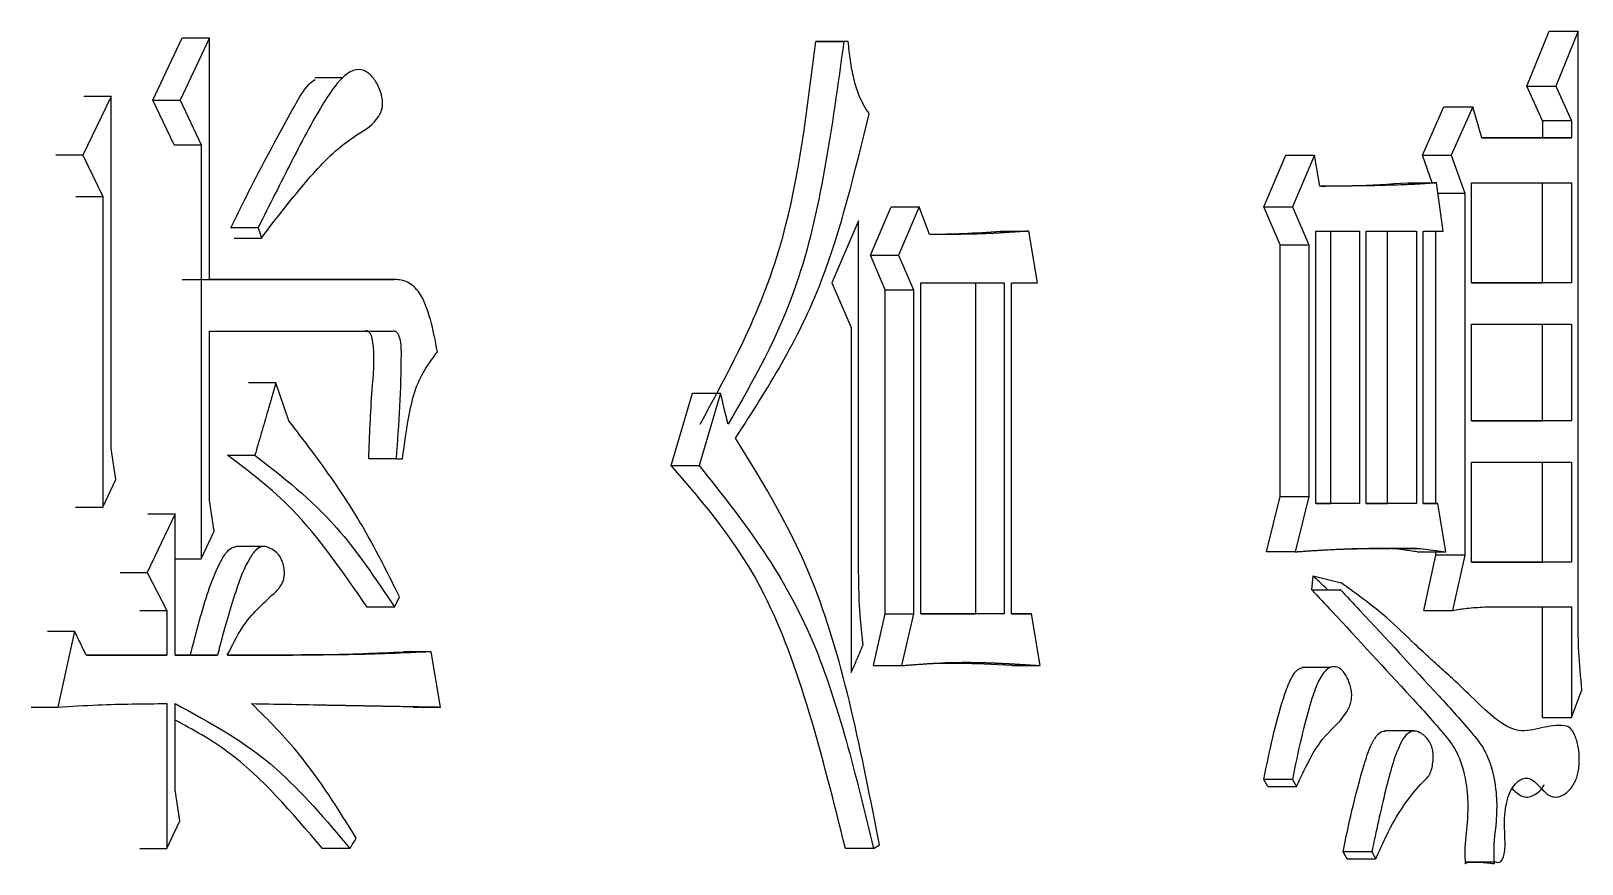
# Model space of a CAD drawing. Header units: millimetres. Extents: x 2003 to 4439, y 563 to 2285.
# Drawn here: x 2883.392 to 2888.255, y 733.021 to 735.634 of the extents above; entities that cross this region are included whole.
import ezdxf

# ---------------------------------------------------------------- set-up
doc = ezdxf.new("R2010")
doc.units = ezdxf.units.MM

msp = doc.modelspace()

# ---------------------------------------------------------------- linework, layer by layer
at = {"color": 7, "linetype": 'Continuous', "lineweight": 25}
for p, q in [((2883.774, 735.4173), (2883.866, 735.612)), ((2883.9513, 735.612), (2883.8592, 735.4173)), ((2883.866, 735.612), (2883.9513, 735.612)), ((2883.9513, 734.8548), (2883.9513, 735.612)), ((2885.8527, 735.6012), (2885.9406, 735.6012)), ((2885.9546, 735.6012), (2885.8667, 735.6012)), ((2885.9546, 735.6012), (2885.9406, 735.6012)), ((2888.0828, 735.4606), (2888.1523, 735.6337)), ((2888.1523, 735.6337), (2888.2432, 735.6337)), ((2888.2432, 735.6337), (2888.1736, 735.4606)), ((2888.2432, 733.7839), (2888.2432, 735.6337)), ((2884.3682, 735.4864), (2884.2818, 735.4864)), ((2888.0828, 735.4606), (2888.1736, 735.4606)), ((2888.1319, 735.3524), (2888.0828, 735.4606)), ((2888.1736, 735.4606), (2888.2228, 735.3524)), ((2883.6428, 735.4281), (2883.5546, 735.2442)), ((2883.6428, 735.4281), (2883.5579, 735.4281)), ((2883.774, 735.4173), (2883.8592, 735.4173)), ((2883.8405, 735.2766), (2883.774, 735.4173)), ((2883.8592, 735.4173), (2883.9258, 735.2766)), ((2887.7553, 735.2443), (2887.8222, 735.3957)), ((2887.8222, 735.3957), (2887.9127, 735.3957)), ((2887.9127, 735.3957), (2887.8457, 735.2442)), ((2887.9419, 735.2983), (2887.9127, 735.3957)), ((2888.2228, 735.3524), (2888.1319, 735.3524)), ((2888.1319, 735.3524), (2888.1319, 735.2983)), ((2888.2228, 735.3524), (2888.2228, 735.2983)), ((2883.8405, 735.2766), (2883.9258, 735.2766)), ((2883.9258, 735.2766), (2883.9257, 733.9786)), ((2888.1319, 735.2983), (2888.2228, 735.2983)), ((2883.5546, 735.2442), (2883.4699, 735.2442)), ((2883.5546, 735.2442), (2883.6169, 735.1144)), ((2887.2575, 735.082), (2887.3265, 735.2442)), ((2887.3265, 735.2442), (2887.4163, 735.2442)), ((2887.4163, 735.2442), (2887.3472, 735.082)), ((2887.4335, 735.1469), (2887.4163, 735.2442)), ((2887.7553, 735.2443), (2887.8457, 735.2442)), ((2887.7858, 735.1577), (2887.7553, 735.2443)), ((2887.8457, 735.2442), (2887.8876, 735.1253)), ((2883.5321, 735.1144), (2883.6169, 735.1144)), ((2887.7092, 735.1577), (2887.7995, 735.1577)), ((2887.8205, 735.0063), (2887.7995, 735.1577)), ((2887.804, 735.1253), (2887.8876, 735.1253)), ((2887.8876, 735.1253), (2887.8876, 733.9894)), ((2887.9085, 734.844), (2887.9085, 735.1577)), ((2887.9085, 735.1577), (2888.2228, 735.1577)), ((2888.1319, 734.844), (2888.1319, 735.1577)), ((2888.2228, 735.1577), (2888.2228, 734.844)), ((2886.0246, 734.9305), (2886.0893, 735.082)), ((2886.0893, 735.082), (2886.1775, 735.082)), ((2886.1775, 735.082), (2886.1127, 734.9305)), ((2886.2098, 734.9954), (2886.1775, 735.082)), ((2887.2575, 735.082), (2887.3472, 735.082)), ((2887.3093, 734.963), (2887.2575, 735.082)), ((2887.3472, 735.082), (2887.399, 734.963)), ((2884.1042, 735.0169), (2884.0187, 735.0169)), ((2885.9873, 735.0387), (2885.9032, 734.844)), ((2885.9873, 733.9353), (2885.9873, 735.0387)), ((2884.0289, 734.9845), (2884.1144, 734.9845)), ((2886.4319, 735.0062), (2886.5206, 735.0062)), ((2886.5478, 734.844), (2886.5206, 735.0062)), ((2887.4206, 734.1517), (2887.4206, 735.0063)), ((2887.4206, 735.0063), (2887.5578, 735.0063)), ((2887.4678, 734.1517), (2887.4679, 735.0063)), ((2887.5578, 735.0063), (2887.5578, 734.1517)), ((2887.5792, 734.1517), (2887.5792, 735.0063)), ((2887.5792, 735.0063), (2887.7362, 735.0063)), ((2887.646, 734.1517), (2887.646, 735.0063)), ((2887.7362, 735.0063), (2887.7362, 734.1517)), ((2887.7573, 734.1517), (2887.7574, 735.0063)), ((2887.7574, 735.0063), (2887.8205, 735.0063)), ((2887.7972, 734.1517), (2887.7972, 735.0063)), ((2886.0246, 734.9305), (2886.1127, 734.9305)), ((2886.0708, 734.8223), (2886.0246, 734.9305)), ((2886.1127, 734.9305), (2886.159, 734.8223)), ((2887.3092, 734.1733), (2887.3093, 734.963)), ((2887.3093, 734.963), (2887.399, 734.963)), ((2887.399, 734.963), (2887.399, 734.1733)), ((2883.866, 734.8548), (2884.446, 734.8548)), ((2884.532, 734.8548), (2883.9513, 734.8548)), ((2884.446, 734.8548), (2884.532, 734.8548)), ((2885.9032, 734.844), (2885.964, 734.7033)), ((2886.0708, 734.8223), (2886.159, 734.8223)), ((2886.0708, 733.8055), (2886.0708, 734.8223)), ((2886.159, 734.8223), (2886.159, 733.8055)), ((2886.1821, 733.8055), (2886.1821, 734.844)), ((2886.1821, 734.844), (2886.4433, 734.844)), ((2886.3548, 733.8055), (2886.3548, 734.844)), ((2886.4433, 734.844), (2886.4433, 733.8055)), ((2886.4661, 734.844), (2886.5478, 734.844)), ((2886.4661, 733.8055), (2886.4661, 734.844)), ((2888.2228, 734.844), (2887.9085, 734.844)), ((2887.9085, 734.844), (2888.1319, 734.844)), ((2888.2228, 734.844), (2888.1319, 734.844)), ((2883.9513, 734.1624), (2883.9513, 734.6925)), ((2883.9513, 734.6925), (2884.527, 734.6925)), ((2884.441, 734.6925), (2884.5271, 734.6925)), ((2885.964, 734.7033), (2885.9639, 733.6216)), ((2887.9085, 734.4113), (2887.9085, 734.7142)), ((2887.9085, 734.7142), (2888.2228, 734.7142)), ((2888.1319, 734.4113), (2888.1319, 734.7142)), ((2888.2228, 734.7142), (2888.2228, 734.4113)), ((2884.16, 734.5302), (2884.0744, 734.5302)), ((2884.2005, 734.4112), (2884.16, 734.5302)), ((2885.3998, 734.2706), (2885.4664, 734.4978)), ((2885.4665, 734.4978), (2885.5538, 734.4978)), ((2885.5538, 734.4978), (2885.487, 734.2706)), ((2888.2228, 734.4113), (2887.9085, 734.4113)), ((2887.9085, 734.4113), (2888.1319, 734.4113)), ((2888.2228, 734.4113), (2888.1319, 734.4113)), ((2883.6583, 734.2273), (2883.6428, 734.3247)), ((2884.0085, 734.303), (2884.094, 734.303)), ((2884.537, 734.2923), (2884.451, 734.2923)), ((2884.537, 734.2923), (2884.5569, 734.2923)), ((2887.9085, 733.9678), (2887.9085, 734.2815)), ((2887.9085, 734.2815), (2888.2228, 734.2815)), ((2888.1319, 733.9678), (2888.1319, 734.2815)), ((2888.2228, 734.2815), (2888.2228, 733.9678)), ((2883.6169, 734.1408), (2883.6583, 734.2273)), ((2883.532, 734.1408), (2883.6169, 734.1408)), ((2883.9666, 734.0651), (2883.9513, 734.1624)), ((2887.2661, 734.0002), (2887.3092, 734.1733)), ((2887.3092, 734.1733), (2887.399, 734.1733)), ((2887.399, 734.1733), (2887.3558, 734.0002)), ((2887.5578, 734.1517), (2887.4206, 734.1517)), ((2887.4206, 734.1517), (2887.4678, 734.1517)), ((2887.5578, 734.1517), (2887.4678, 734.1517)), ((2887.7362, 734.1517), (2887.5792, 734.1517)), ((2887.5792, 734.1517), (2887.646, 734.1517)), ((2887.7362, 734.1517), (2887.646, 734.1517)), ((2887.8037, 734.1517), (2887.7573, 734.1517)), ((2887.7573, 734.1517), (2887.8037, 734.1517)), ((2887.8289, 734.0003), (2887.8037, 734.1517)), ((2883.8438, 734.1192), (2883.7563, 733.9353)), ((2883.7586, 734.1192), (2883.8438, 734.1192)), ((2883.8437, 733.6757), (2883.8438, 734.1192)), ((2883.9257, 733.9786), (2883.9666, 734.0651)), ((2884.119, 734.0167), (2884.033, 734.0167)), ((2887.3558, 734.0002), (2887.2661, 734.0002)), ((2887.6587, 734.0111), (2887.6508, 734.0111)), ((2887.6587, 734.0111), (2887.7489, 734.0111)), ((2887.7386, 734.0003), (2887.8289, 734.0003)), ((2887.7489, 734.0111), (2887.8289, 734.0003)), ((2887.7972, 733.9894), (2887.7972, 734.0003)), ((2883.8438, 733.9786), (2883.9257, 733.9786)), ((2887.7595, 733.8164), (2887.7972, 733.9894)), ((2887.8876, 733.9894), (2887.7972, 733.9894)), ((2887.8876, 733.9894), (2887.8499, 733.8164)), ((2888.2228, 733.9678), (2887.9085, 733.9678)), ((2887.9085, 733.9678), (2888.1319, 733.9678)), ((2888.2228, 733.9678), (2888.1319, 733.9678)), ((2883.6713, 733.9353), (2883.7563, 733.9353)), ((2883.7563, 733.9353), (2883.8181, 733.8163)), ((2887.408, 733.8812), (2887.4123, 733.9245)), ((2887.4123, 733.9245), (2887.5001, 733.9029)), ((2884.532, 733.8271), (2884.547, 733.8596)), ((2883.733, 733.8163), (2883.8181, 733.8163)), ((2883.8181, 733.8163), (2883.8181, 733.6757)), ((2884.532, 733.8271), (2884.4459, 733.8271)), ((2886.0339, 733.6433), (2886.0708, 733.8055)), ((2886.0708, 733.8055), (2886.159, 733.8055)), ((2886.159, 733.8055), (2886.122, 733.6433)), ((2886.4433, 733.8055), (2886.1821, 733.8055)), ((2886.1821, 733.8055), (2886.3548, 733.8055)), ((2886.4433, 733.8055), (2886.3548, 733.8055)), ((2886.5296, 733.8055), (2886.4661, 733.8055)), ((2886.4661, 733.8055), (2886.5296, 733.8055)), ((2886.5568, 733.6433), (2886.5296, 733.8055)), ((2887.7595, 733.8164), (2887.8499, 733.8164)), ((2888.1319, 733.481), (2888.1319, 733.8272)), ((2888.2227, 733.8272), (2888.2227, 733.481)), ((2883.444, 733.7514), (2883.5287, 733.7514)), ((2883.5287, 733.7514), (2883.4766, 733.5134)), ((2883.8181, 733.6757), (2883.565, 733.6757)), ((2883.565, 733.6757), (2883.7329, 733.6757)), ((2883.733, 733.6757), (2883.8181, 733.6757)), ((2883.9768, 733.6757), (2883.8437, 733.6757)), ((2883.8437, 733.6757), (2883.8915, 733.6757)), ((2883.8915, 733.6757), (2883.9768, 733.6757)), ((2884.6465, 733.6865), (2884.5603, 733.6865)), ((2884.6762, 733.5134), (2884.6465, 733.6865)), ((2886.0339, 733.6433), (2886.122, 733.6433)), ((2886.4681, 733.6433), (2886.3591, 733.6487)), ((2886.4681, 733.6433), (2886.5568, 733.6433)), ((2887.4666, 733.6378), (2887.3767, 733.6378)), ((2888.2227, 733.481), (2888.2554, 733.5676)), ((2883.392, 733.5134), (2883.4766, 733.5134)), ((2883.8181, 733.5242), (2883.8181, 733.0699)), ((2883.8437, 733.2538), (2883.8437, 733.5242)), ((2884.59, 733.5134), (2884.6762, 733.5134)), ((2887.7281, 733.4384), (2887.637, 733.4384)), ((2887.2704, 733.2647), (2887.2575, 733.2863)), ((2887.2704, 733.2647), (2887.3601, 733.2647)), ((2887.3472, 733.2863), (2887.3601, 733.2647)), ((2883.8591, 733.1564), (2883.8437, 733.2538)), ((2883.8181, 733.0699), (2883.8591, 733.1564)), ((2883.733, 733.0699), (2883.8181, 733.0699)), ((2884.3919, 733.0698), (2884.306, 733.0698)), ((2886.0338, 733.0699), (2885.9458, 733.0699)), ((2886.0338, 733.0699), (2886.0524, 733.0808)), ((2887.5962, 733.0592), (2887.5062, 733.0592)), ((2887.5189, 733.0376), (2887.609, 733.0376)), ((2887.9877, 733.0267), (2887.8971, 733.0267))]:
    msp.add_line(p, q, dxfattribs=at)
at = {"color": 7, "linetype": 'Continuous', "lineweight": 25, "flags": 128}
for points in [[(2885.8667, 735.6012), (2885.8589, 735.6012), (2885.8527, 735.6012)], [(2883.6428, 734.3247), (2883.6428, 734.7947), (2883.6428, 735.4281)], [(2883.6169, 735.1144), (2883.6169, 734.6444), (2883.6169, 734.1408)], [(2884.1042, 735.0169), (2884.1093, 735.0007), (2884.1144, 734.9845)], [(2885.5776, 734.4004), (2885.5717, 734.4248), (2885.5657, 734.4491), (2885.5598, 734.4735), (2885.5538, 734.4978)], [(2887.408, 733.8812), (2887.4484, 733.8812), (2887.4732, 733.8812), (2887.4979, 733.8812)], [(2888.1319, 733.481), (2888.1546, 733.481), (2888.1773, 733.481), (2888.2, 733.481), (2888.2227, 733.481)], [(2887.3472, 733.2863), (2887.3139, 733.2863), (2887.2857, 733.2863), (2887.2575, 733.2863)], [(2887.5189, 733.0376), (2887.5157, 733.0431), (2887.5124, 733.0486), (2887.5062, 733.0592)], [(2887.5962, 733.0592), (2887.5994, 733.0537), (2887.6042, 733.0456), (2887.609, 733.0376)]]:
    msp.add_lwpolyline(points, dxfattribs=at)
at = {"color": 7, "linetype": 'Continuous', "lineweight": 25}
for points, knots in [([(2885.4902, 734.4005), (2885.5886, 734.5812), (2885.7677, 734.9099), (2885.8263, 735.3866), (2885.8527, 735.6012)], [0, 0, 0, 0, 0.5499053, 1, 1, 1, 1]), ([(2885.9406, 735.6012), (2885.9037, 735.3302), (2885.8386, 734.8534), (2885.6563, 734.537), (2885.5776, 734.4004)], [0, 0, 0, 0, 0.568428, 1, 1, 1, 1]), ([(2886.0199, 735.374), (2886.0084, 735.3924), (2885.9893, 735.4231), (2885.9715, 735.484), (2885.9608, 735.541), (2885.9567, 735.581), (2885.9546, 735.6012)], [0, 0, 0, 0, 0.329917, 0.550134, 0.774051, 1, 1, 1, 1]), ([(2884.1144, 734.9845), (2884.1531, 735.0348), (2884.2306, 735.1355), (2884.3319, 735.2502), (2884.4184, 735.3123), (2884.4681, 735.3403), (2884.4898, 735.3797), (2884.494, 735.3947), (2884.495, 735.4105), (2884.4924, 735.4306), (2884.4834, 735.4585), (2884.4657, 735.4883), (2884.4404, 735.5113), (2884.4083, 735.5151), (2884.3654, 735.4908), (2884.2962, 735.3933), (2884.2095, 735.2267), (2884.1394, 735.087), (2884.1042, 735.0169)], [0, 0, 0, 0, 0.14589, 0.291848, 0.364926, 0.43814, 0.449708, 0.457487, 0.465325, 0.474776, 0.490324, 0.518026, 0.54742, 0.577063, 0.617255, 0.685721, 0.842506, 1, 1, 1, 1]), ([(2884.0187, 735.0169), (2884.051, 735.0824), (2884.1157, 735.2135), (2884.1973, 735.3601), (2884.2515, 735.4585), (2884.276, 735.4768), (2884.2828, 735.4819)], [0, 0, 0, 0, 0.3897755, 0.7796017, 0.9393177, 1, 1, 1, 1]), ([(2885.6014, 734.3572), (2885.6993, 734.5086), (2885.877, 734.7832), (2885.9756, 735.191), (2886.0199, 735.374)], [0, 0, 0, 0, 0.551247, 1, 1, 1, 1]), ([(2888.2228, 735.2983), (2888.1817, 735.2983), (2888.0887, 735.2983), (2887.9945, 735.2983), (2887.9419, 735.2983)], [0, 0, 0, 0, 0.44202, 1, 1, 1, 1]), ([(2887.9419, 735.2983), (2887.9533, 735.2983), (2888.0172, 735.2983), (2888.0802, 735.2983), (2888.1319, 735.2983)], [0, 0, 0, 0, 0.178373, 1, 1, 1, 1]), ([(2887.7995, 735.1577), (2887.7975, 735.1576), (2887.7917, 735.1571), (2887.7819, 735.1564), (2887.7702, 735.1555), (2887.7604, 735.1548), (2887.7525, 735.1542), (2887.7466, 735.1538), (2887.7408, 735.1535), (2887.7349, 735.1531), (2887.729, 735.1528), (2887.7231, 735.1525), (2887.7172, 735.1522), (2887.7054, 735.1517), (2887.6641, 735.15), (2887.6167, 735.1486), (2887.5751, 735.148), (2887.5632, 735.1479), (2887.5573, 735.1478), (2887.5513, 735.1477), (2887.5454, 735.1477), (2887.5394, 735.1476), (2887.5334, 735.1476), (2887.5275, 735.1475), (2887.5215, 735.1474), (2887.5155, 735.1474), (2887.5096, 735.1473), (2887.5036, 735.1473), (2887.4976, 735.1473), (2887.4917, 735.1472), (2887.4867, 735.1472), (2887.4827, 735.1472), (2887.4797, 735.1471), (2887.4767, 735.1471), (2887.4737, 735.1471), (2887.4707, 735.1471), (2887.4677, 735.1471), (2887.4647, 735.1471), (2887.4617, 735.147), (2887.4587, 735.147), (2887.4558, 735.147), (2887.4528, 735.147), (2887.4498, 735.147), (2887.4468, 735.147), (2887.4438, 735.1469), (2887.4408, 735.1469), (2887.4373, 735.1469), (2887.4349, 735.1469), (2887.4335, 735.1469)], [0, 0, 0, 0, 0.016204, 0.048613, 0.081022, 0.11343, 0.129634, 0.145839, 0.162043, 0.178247, 0.194452, 0.210656, 0.22686, 0.243065, 0.307882, 0.567153, 0.631971, 0.648175, 0.664379, 0.680583, 0.696788, 0.712992, 0.729196, 0.745401, 0.761605, 0.777809, 0.794014, 0.810218, 0.826422, 0.842626, 0.858831, 0.866933, 0.875035, 0.883137, 0.891239, 0.899342, 0.907444, 0.915546, 0.923648, 0.93175, 0.939852, 0.947954, 0.956057, 0.964159, 0.972261, 0.980363, 0.988465, 1, 1, 1, 1]), ([(2887.4378, 735.1475), (2887.4383, 735.1475), (2887.4708, 735.1477), (2887.5616, 735.1486), (2887.6511, 735.1541), (2887.7092, 735.1577)], [0, 0, 0, 0, 0.005708, 0.354347, 1, 1, 1, 1]), ([(2886.2095, 734.9961), (2886.2449, 734.9967), (2886.3194, 734.9979), (2886.3932, 735.0034), (2886.4319, 735.0062)], [0, 0, 0, 0, 0.474595, 1, 1, 1, 1]), ([(2886.5206, 735.0062), (2886.5143, 735.0058), (2886.5048, 735.0051), (2886.4922, 735.0042), (2886.4828, 735.0036), (2886.4733, 735.0029), (2886.4638, 735.0023), (2886.4544, 735.0017), (2886.4465, 735.0012), (2886.4401, 735.0008), (2886.4354, 735.0005), (2886.4306, 735.0002), (2886.4259, 735), (2886.4212, 734.9997), (2886.4164, 734.9995), (2886.4117, 734.9992), (2886.4069, 734.999), (2886.4022, 734.9987), (2886.3974, 734.9985), (2886.3926, 734.9983), (2886.3879, 734.9981), (2886.3831, 734.9979), (2886.3784, 734.9977), (2886.3736, 734.9976), (2886.3689, 734.9974), (2886.3641, 734.9972), (2886.3593, 734.9971), (2886.3546, 734.997), (2886.3498, 734.9968), (2886.345, 734.9967), (2886.3403, 734.9966), (2886.3355, 734.9965), (2886.3307, 734.9964), (2886.3259, 734.9963), (2886.3212, 734.9962), (2886.3164, 734.9961), (2886.3116, 734.9961), (2886.3068, 734.996), (2886.3021, 734.9959), (2886.2973, 734.9959), (2886.2925, 734.9958), (2886.2861, 734.9958), (2886.2797, 734.9957), (2886.2734, 734.9957), (2886.2686, 734.9956), (2886.2638, 734.9956), (2886.259, 734.9956), (2886.2542, 734.9955), (2886.2494, 734.9955), (2886.2446, 734.9955), (2886.2398, 734.9955), (2886.235, 734.9955), (2886.231, 734.9955), (2886.2278, 734.9955), (2886.2254, 734.9955), (2886.223, 734.9954), (2886.2206, 734.9954), (2886.2182, 734.9954), (2886.2158, 734.9954), (2886.213, 734.9954), (2886.211, 734.9954), (2886.2098, 734.9954)], [0, 0, 0, 0, 0.061285, 0.091928, 0.12257, 0.153213, 0.183855, 0.214498, 0.24514, 0.260462, 0.275783, 0.291104, 0.306426, 0.321747, 0.337068, 0.352389, 0.367711, 0.383032, 0.398353, 0.413674, 0.428996, 0.444317, 0.459638, 0.47496, 0.490281, 0.505602, 0.520923, 0.536245, 0.551566, 0.566887, 0.582209, 0.59753, 0.612851, 0.628172, 0.643494, 0.658815, 0.674136, 0.689457, 0.704779, 0.7201, 0.735421, 0.750743, 0.781385, 0.796706, 0.812028, 0.827349, 0.84267, 0.857991, 0.873313, 0.888634, 0.903955, 0.919277, 0.934598, 0.942258, 0.949919, 0.95758, 0.96524, 0.972901, 0.980562, 0.988222, 1, 1, 1, 1]), ([(2884.6663, 734.6276), (2884.6598, 734.6621), (2884.6471, 734.73), (2884.616, 734.813), (2884.573, 734.8507), (2884.5456, 734.8534), (2884.532, 734.8548)], [0, 0, 0, 0, 0.291823, 0.574939, 0.78881, 1, 1, 1, 1]), ([(2884.451, 734.2923), (2884.4537, 734.364), (2884.4581, 734.4807), (2884.4705, 734.6074), (2884.4634, 734.665), (2884.4586, 734.6796), (2884.4538, 734.6883), (2884.4488, 734.6925), (2884.4444, 734.6934), (2884.4422, 734.6927), (2884.441, 734.6923)], [0, 0, 0, 0, 0.504472, 0.820051, 0.880672, 0.910958, 0.94026, 0.968978, 0.983953, 1, 1, 1, 1]), ([(2884.5271, 734.6923), (2884.5287, 734.6928), (2884.5319, 734.6936), (2884.5372, 734.691), (2884.5423, 734.6845), (2884.5481, 734.6706), (2884.5522, 734.6486), (2884.5527, 734.5197), (2884.5446, 734.4014), (2884.537, 734.2923)], [0, 0, 0, 0, 0.022685, 0.043674, 0.07363, 0.104665, 0.167541, 0.232295, 1, 1, 1, 1]), ([(2884.5569, 734.2923), (2884.5632, 734.3385), (2884.5735, 734.4143), (2884.5961, 734.5147), (2884.6295, 734.5778), (2884.6541, 734.6111), (2884.6663, 734.6276)], [0, 0, 0, 0, 0.3486089, 0.5710474, 0.7872472, 1, 1, 1, 1]), ([(2884.16, 734.5302), (2884.1515, 734.5009), (2884.1362, 734.4483), (2884.1142, 734.3726), (2884.1007, 734.3262), (2884.094, 734.303)], [0, 0, 0, 0, 0.387829, 0.693915, 1, 1, 1, 1]), ([(2884.547, 733.8596), (2884.5151, 733.924), (2884.4513, 734.0528), (2884.3349, 734.2363), (2884.2485, 734.3488), (2884.2005, 734.4112)], [0, 0, 0, 0, 0.30776, 0.615622, 1, 1, 1, 1]), ([(2886.0524, 733.0808), (2885.9965, 733.3684), (2885.8979, 733.8753), (2885.6909, 734.2116), (2885.6014, 734.3571)], [0, 0, 0, 0, 0.567325, 1, 1, 1, 1]), ([(2884.4459, 733.8271), (2884.3701, 733.937), (2884.2355, 734.1322), (2884.0775, 734.2511), (2884.0085, 734.303)], [0, 0, 0, 0, 0.563236, 1, 1, 1, 1]), ([(2884.094, 734.303), (2884.1818, 734.2352), (2884.3395, 734.1132), (2884.4728, 733.915), (2884.532, 733.8271)], [0, 0, 0, 0, 0.556366, 1, 1, 1, 1]), ([(2885.9458, 733.0699), (2885.8733, 733.3603), (2885.746, 733.8702), (2885.504, 734.1501), (2885.3998, 734.2706)], [0, 0, 0, 0, 0.5693609, 1, 1, 1, 1]), ([(2885.3998, 734.2706), (2885.4071, 734.2706), (2885.4218, 734.2706), (2885.4509, 734.2706), (2885.4726, 734.2706), (2885.487, 734.2706)], [0, 0, 0, 0, 0.252356, 0.504904, 1, 1, 1, 1]), ([(2885.487, 734.2706), (2885.6177, 734.1068), (2885.8555, 733.8085), (2885.9784, 733.2993), (2886.0338, 733.0699)], [0, 0, 0, 0, 0.549466, 1, 1, 1, 1]), ([(2883.8915, 733.6757), (2883.9011, 733.7125), (2883.9268, 733.8116), (2883.9613, 733.9249), (2883.9998, 733.9933), (2884.0179, 734.0138), (2884.029, 734.0149), (2884.0331, 734.0154)], [0, 0, 0, 0, 0.274753, 0.74027, 0.857797, 0.948519, 1, 1, 1, 1]), ([(2884.0074, 733.6757), (2884.0224, 733.7058), (2884.0639, 733.7899), (2884.1281, 733.8446), (2884.1738, 733.889), (2884.1837, 733.9104), (2884.1865, 733.9243), (2884.1867, 733.9404), (2884.184, 733.9584), (2884.1778, 733.9773), (2884.1658, 733.9965), (2884.1459, 734.0103), (2884.1231, 734.0201), (2884.0986, 734.0101), (2884.066, 733.9663), (2884.027, 733.8604), (2883.9966, 733.7538), (2883.9793, 733.6855), (2883.9768, 733.6757)], [0, 0, 0, 0, 0.11687, 0.3258, 0.377744, 0.393029, 0.405901, 0.418726, 0.438143, 0.45802, 0.48112, 0.522189, 0.572441, 0.606763, 0.655286, 0.785224, 0.968955, 1, 1, 1, 1]), ([(2887.3558, 734.0002), (2887.3579, 734.0004), (2887.3611, 734.0006), (2887.3664, 734.001), (2887.3716, 734.0013), (2887.3779, 734.0018), (2887.3842, 734.0022), (2887.3905, 734.0026), (2887.3968, 734.0031), (2887.4052, 734.0036), (2887.4157, 734.0043), (2887.4283, 734.0051), (2887.4409, 734.0059), (2887.466, 734.0073), (2887.4952, 734.0088), (2887.5244, 734.0098), (2887.539, 734.0103), (2887.5494, 734.0105), (2887.5598, 734.0108), (2887.5723, 734.011), (2887.5847, 734.0112), (2887.5972, 734.0113), (2887.6096, 734.0115), (2887.6221, 734.0115), (2887.6345, 734.0116), (2887.6469, 734.0116), (2887.6573, 734.0116), (2887.6655, 734.0116), (2887.6717, 734.0116), (2887.6779, 734.0115), (2887.6841, 734.0115), (2887.6903, 734.0115), (2887.6965, 734.0115), (2887.7027, 734.0114), (2887.7088, 734.0114), (2887.715, 734.0113), (2887.7212, 734.0113), (2887.7264, 734.0112), (2887.7305, 734.0112), (2887.7336, 734.0112), (2887.7366, 734.0112), (2887.7397, 734.0111), (2887.7423, 734.0111), (2887.7454, 734.0111), (2887.7474, 734.0111), (2887.7489, 734.0111)], [0, 0, 0, 0, 0.015876, 0.023814, 0.03969, 0.055566, 0.071442, 0.087319, 0.103195, 0.119071, 0.150823, 0.182575, 0.214327, 0.246079, 0.373089, 0.436594, 0.468346, 0.484222, 0.515974, 0.547726, 0.579478, 0.611231, 0.642983, 0.674735, 0.706487, 0.738239, 0.769992, 0.785868, 0.801744, 0.81762, 0.833496, 0.849372, 0.865248, 0.881124, 0.897, 0.912876, 0.928753, 0.944629, 0.952567, 0.960505, 0.968443, 0.976381, 0.984319, 0.988288, 1, 1, 1, 1]), ([(2887.4669, 734.0074), (2887.5041, 734.0087), (2887.56, 734.0106), (2887.6199, 734.0111), (2887.6538, 734.0111), (2887.6549, 734.0111), (2887.655, 734.0111)], [0, 0, 0, 0, 0.5664829, 0.8519745, 0.9816337, 1, 1, 1, 1]), ([(2887.7386, 734.0003), (2887.7313, 734.0012), (2887.7169, 734.0032), (2887.6903, 734.0068), (2887.6709, 734.0094), (2887.6587, 734.0111)], [0, 0, 0, 0, 0.271354, 0.542708, 1, 1, 1, 1]), ([(2886.0013, 733.7082), (2885.9967, 733.75), (2885.9885, 733.8248), (2885.9877, 733.9015), (2885.9873, 733.9353)], [0, 0, 0, 0, 0.5590432, 1, 1, 1, 1]), ([(2887.4587, 733.8812), (2887.4498, 733.8895), (2887.4362, 733.9022), (2887.4213, 733.916), (2887.415, 733.9219), (2887.4131, 733.9237), (2887.4125, 733.9243), (2887.4123, 733.9245)], [0, 0, 0, 0, 0.57762, 0.877327, 0.960792, 0.985928, 1, 1, 1, 1]), ([(2887.9877, 733.0267), (2887.9906, 733.0261), (2887.9965, 733.025), (2888.0035, 733.0318), (2888.0081, 733.04), (2888.0118, 733.0512), (2888.0149, 733.0755), (2888.0138, 733.106), (2888.0128, 733.134), (2888.0121, 733.1623), (2888.0145, 733.1962), (2888.0236, 733.2334), (2888.0372, 733.2623), (2888.0538, 733.281), (2888.0717, 733.2909), (2888.0962, 733.2913), (2888.1241, 733.2616), (2888.1578, 733.2269), (2888.195, 733.233), (2888.2214, 733.2556), (2888.2358, 733.2833), (2888.2417, 733.3007), (2888.2455, 733.3203), (2888.2471, 733.3415), (2888.2469, 733.3631), (2888.2447, 733.3842), (2888.2404, 733.404), (2888.2346, 733.4216), (2888.2276, 733.4362), (2888.2168, 733.4507), (2888.1591, 733.4671), (2888.056, 733.402), (2887.9391, 733.5167), (2887.8566, 733.5964), (2887.8134, 733.6347), (2887.7905, 733.6555), (2887.767, 733.6771), (2887.7185, 733.7226), (2887.6271, 733.8123), (2887.548, 733.8687), (2887.5001, 733.9029)], [0, 0, 0, 0, 0.0074279, 0.0151088, 0.018668, 0.0222618, 0.0303146, 0.0455372, 0.055335, 0.060934, 0.0765041, 0.0919131, 0.1068343, 0.1230066, 0.1386606, 0.1541664, 0.1852101, 0.2165399, 0.2480608, 0.27952, 0.2881035, 0.2959962, 0.3035999, 0.3113608, 0.3192842, 0.3270087, 0.3349183, 0.3433715, 0.3513163, 0.3590478, 0.3751738, 0.500216, 0.6249565, 0.6874438, 0.7294723, 0.7423687, 0.7498533, 0.7933768, 0.8747081, 1, 1, 1, 1]), ([(2887.408, 733.8812), (2887.4289, 733.8589), (2887.5335, 733.7474), (2887.6729, 733.595), (2887.8025, 733.4543), (2887.8613, 733.3807), (2887.8875, 733.31), (2887.8989, 733.2283), (2887.8963, 733.1452), (2887.8861, 733.0792), (2887.8888, 733.0349), (2887.8896, 733.0212)], [0, 0, 0, 0, 0.1024351, 0.5121529, 0.6908177, 0.7518366, 0.8136757, 0.8676501, 0.91383, 0.9734792, 1, 1, 1, 1]), ([(2887.4962, 733.883), (2887.5171, 733.8608), (2887.6217, 733.7494), (2887.7616, 733.5977), (2887.8913, 733.4555), (2887.9507, 733.3827), (2887.9775, 733.3125), (2887.9893, 733.2307), (2887.9871, 733.1465), (2887.9766, 733.0799), (2887.9793, 733.0348), (2887.9802, 733.0212)], [0, 0, 0, 0, 0.102062, 0.510275, 0.689515, 0.750609, 0.812535, 0.866745, 0.912849, 0.973626, 1, 1, 1, 1]), ([(2887.8499, 733.8164), (2887.8647, 733.819), (2887.8889, 733.8232), (2887.9223, 733.8258), (2887.9409, 733.8267), (2887.9502, 733.8272)], [0, 0, 0, 0, 0.443386, 0.721661, 1, 1, 1, 1]), ([(2887.9502, 733.8272), (2887.9959, 733.8272), (2888.0874, 733.8272), (2888.1776, 733.8272), (2888.2227, 733.8272)], [0, 0, 0, 0, 0.499996, 1, 1, 1, 1]), ([(2883.565, 733.6757), (2883.559, 733.6883), (2883.5468, 733.7135), (2883.5347, 733.7388), (2883.5287, 733.7514)], [0, 0, 0, 0, 0.499999, 1, 1, 1, 1]), ([(2888.2554, 733.5676), (2888.2514, 733.6073), (2888.2441, 733.6785), (2888.2435, 733.7516), (2888.2432, 733.7839)], [0, 0, 0, 0, 0.558835, 1, 1, 1, 1]), ([(2885.9639, 733.6216), (2885.9693, 733.634), (2885.9782, 733.6546), (2885.9906, 733.6834), (2885.9977, 733.6999), (2886.0012, 733.7082)], [0, 0, 0, 0, 0.428307, 0.714154, 1, 1, 1, 1]), ([(2884.6465, 733.6865), (2884.5604, 733.6827), (2884.4314, 733.677), (2884.29, 733.6769), (2884.23, 733.6766), (2884.2082, 733.6764), (2884.1945, 733.6764), (2884.1836, 733.6763), (2884.1727, 733.6763), (2884.1617, 733.6762), (2884.1508, 733.6762), (2884.1426, 733.6762), (2884.1344, 733.6761), (2884.1234, 733.6761), (2884.1124, 733.676), (2884.1015, 733.676), (2884.0932, 733.676), (2884.0823, 733.6759), (2884.0726, 733.6759), (2884.0644, 733.6759), (2884.0603, 733.6759), (2884.0562, 733.6758), (2884.0507, 733.6758), (2884.0452, 733.6758), (2884.0397, 733.6758), (2884.0355, 733.6758), (2884.03, 733.6757), (2884.0245, 733.6757), (2884.019, 733.6757), (2884.0138, 733.6757), (2884.0099, 733.6757), (2884.0075, 733.6757)], [0, 0, 0, 0, 0.408156, 0.61223, 0.663248, 0.688757, 0.714266, 0.727021, 0.739776, 0.765285, 0.778039, 0.790794, 0.803548, 0.816303, 0.841812, 0.854567, 0.867321, 0.880076, 0.905585, 0.911962, 0.918339, 0.924717, 0.931094, 0.943848, 0.950226, 0.956603, 0.96298, 0.975735, 0.982112, 0.988489, 1, 1, 1, 1]), ([(2884.0076, 733.676), (2884.023, 733.6761), (2884.1241, 733.6765), (2884.309, 733.6757), (2884.4765, 733.6829), (2884.5603, 733.6865)], [0, 0, 0, 0, 0.082726, 0.541325, 1, 1, 1, 1]), ([(2886.122, 733.6433), (2886.1264, 733.6437), (2886.1329, 733.6443), (2886.1439, 733.6452), (2886.1548, 733.646), (2886.1657, 733.6468), (2886.1767, 733.6476), (2886.1854, 733.6482), (2886.1942, 733.6488), (2886.2007, 733.6493), (2886.2138, 733.6503), (2886.2596, 733.6534), (2886.3053, 733.6539), (2886.3464, 733.6536), (2886.3551, 733.6535), (2886.3638, 733.6533), (2886.3724, 733.6531), (2886.3811, 733.6528), (2886.3897, 733.6526), (2886.3962, 733.6523), (2886.4016, 733.6521), (2886.407, 733.6519), (2886.4113, 733.6517), (2886.4157, 733.6515), (2886.42, 733.6514), (2886.4243, 733.6512), (2886.4297, 733.6509), (2886.434, 733.6507), (2886.4383, 733.6505), (2886.4426, 733.6503), (2886.4469, 733.6501), (2886.4523, 733.6498), (2886.4566, 733.6496), (2886.4609, 733.6493), (2886.4652, 733.6491), (2886.4695, 733.6488), (2886.4739, 733.6486), (2886.4782, 733.6483), (2886.4825, 733.6481), (2886.4878, 733.6478), (2886.4921, 733.6475), (2886.4975, 733.6472), (2886.5018, 733.6469), (2886.5061, 733.6466), (2886.5104, 733.6463), (2886.5147, 733.6461), (2886.5201, 733.6457), (2886.5243, 733.6454), (2886.5286, 733.6451), (2886.5329, 733.6448), (2886.5372, 733.6446), (2886.5415, 733.6443), (2886.5457, 733.644), (2886.5508, 733.6437), (2886.5548, 733.6434), (2886.5568, 733.6433)], [0, 0, 0, 0, 0.029904, 0.044856, 0.07476, 0.104664, 0.119616, 0.14952, 0.164472, 0.179424, 0.194376, 0.254184, 0.493446, 0.508398, 0.538302, 0.553254, 0.568206, 0.59811, 0.613062, 0.628014, 0.642966, 0.650442, 0.665394, 0.67287, 0.680346, 0.695298, 0.702774, 0.717726, 0.725202, 0.732678, 0.74763, 0.755106, 0.770057, 0.777533, 0.785009, 0.799961, 0.807437, 0.814913, 0.829865, 0.837341, 0.852293, 0.859769, 0.874721, 0.882197, 0.889673, 0.904625, 0.912101, 0.927053, 0.934529, 0.942005, 0.956957, 0.964433, 0.971909, 0.985954, 1, 1, 1, 1]), ([(2886.2032, 733.6495), (2886.2261, 733.6505), (2886.2601, 733.6521), (2886.3251, 733.651), (2886.35, 733.6503), (2886.3609, 733.6499), (2886.3599, 733.65), (2886.3596, 733.65)], [0, 0, 0, 0, 0.522823, 0.776202, 0.909765, 0.965766, 1, 1, 1, 1]), ([(2887.2575, 733.2863), (2887.2757, 733.3747), (2887.2986, 733.4856), (2887.3389, 733.5974), (2887.3603, 733.632), (2887.3742, 733.6354), (2887.3776, 733.6363)], [0, 0, 0, 0, 0.631295, 0.792978, 0.948304, 1, 1, 1, 1]), ([(2887.3601, 733.2647), (2887.386, 733.3197), (2887.4318, 733.4171), (2887.4971, 733.4638), (2887.5258, 733.5115), (2887.5319, 733.5319), (2887.5341, 733.5499), (2887.532, 733.5691), (2887.526, 733.5905), (2887.5151, 733.6149), (2887.4983, 733.6358), (2887.4776, 733.6419), (2887.4533, 733.6343), (2887.4287, 733.5982), (2887.3884, 733.4847), (2887.3654, 733.3742), (2887.3472, 733.2863)], [0, 0, 0, 0, 0.207454, 0.367231, 0.400729, 0.416588, 0.431291, 0.448091, 0.466661, 0.497247, 0.538505, 0.578637, 0.620092, 0.68235, 0.74713, 1, 1, 1, 1]), ([(2883.4766, 733.5134), (2883.5181, 733.5159), (2883.5961, 733.5206), (2883.7099, 733.5235), (2883.782, 733.524), (2883.8181, 733.5242)], [0, 0, 0, 0, 0.362921, 0.681445, 1, 1, 1, 1]), ([(2883.8437, 733.5242), (2883.9523, 733.4657), (2884.1471, 733.3606), (2884.3167, 733.1591), (2884.3919, 733.0698)], [0, 0, 0, 0, 0.5569278, 1, 1, 1, 1]), ([(2884.412, 733.1023), (2884.3548, 733.1937), (2884.2532, 733.3561), (2884.1354, 733.4731), (2884.0838, 733.5242)], [0, 0, 0, 0, 0.562943, 1, 1, 1, 1]), ([(2884.0838, 733.5242), (2884.1577, 733.5229), (2884.2361, 733.5214), (2884.3186, 733.5199), (2884.3369, 733.5195), (2884.3552, 733.5192), (2884.3735, 733.5189), (2884.3918, 733.5185), (2884.4101, 733.5182), (2884.4283, 733.5179), (2884.4465, 733.5175), (2884.4648, 733.5172), (2884.483, 733.5169), (2884.5012, 733.5166), (2884.5193, 733.5163), (2884.542, 733.5158), (2884.5602, 733.5155), (2884.5783, 733.5152), (2884.5964, 733.5149), (2884.6123, 733.5146), (2884.6281, 733.5143), (2884.6371, 733.5141), (2884.6462, 733.514), (2884.6546, 733.5138), (2884.6646, 733.5136), (2884.6723, 733.5135), (2884.6762, 733.5134)], [0, 0, 0, 0, 0.370203, 0.393341, 0.416478, 0.462753, 0.485891, 0.509029, 0.555304, 0.578441, 0.601579, 0.647854, 0.670992, 0.694129, 0.740405, 0.763542, 0.809817, 0.832955, 0.856093, 0.902368, 0.913937, 0.937074, 0.948643, 0.960212, 0.980106, 1, 1, 1, 1]), ([(2884.306, 733.0698), (2884.2102, 733.1824), (2884.0651, 733.3527), (2883.8998, 733.4422), (2883.8437, 733.4726)], [0, 0, 0, 0, 0.660602, 1, 1, 1, 1]), ([(2887.5062, 733.0592), (2887.5152, 733.1027), (2887.5348, 733.1971), (2887.5644, 733.3072), (2887.5898, 733.3882), (2887.6107, 733.4247), (2887.6271, 733.4393), (2887.636, 733.4373), (2887.6373, 733.4371)], [0, 0, 0, 0, 0.286852, 0.622404, 0.772133, 0.876755, 0.981673, 1, 1, 1, 1]), ([(2887.609, 733.0376), (2887.624, 733.0711), (2887.6697, 733.1725), (2887.7286, 733.2519), (2887.7747, 733.2957), (2887.7829, 733.313), (2887.7877, 733.3343), (2887.7893, 733.3562), (2887.7878, 733.3763), (2887.7832, 733.394), (2887.7702, 733.4172), (2887.75, 733.4337), (2887.7251, 733.4415), (2887.7031, 733.4279), (2887.6699, 733.3719), (2887.6357, 733.2413), (2887.6101, 733.1236), (2887.5962, 733.0592)], [0, 0, 0, 0, 0.118686, 0.359193, 0.382947, 0.402076, 0.42122, 0.441112, 0.455767, 0.470498, 0.490907, 0.5484, 0.590659, 0.633123, 0.67426, 0.821854, 1, 1, 1, 1]), ([(2888.0364, 733.2579), (2888.0382, 733.2561), (2888.0509, 733.2437), (2888.0764, 733.2248), (2888.107, 733.2369), (2888.1277, 733.2533), (2888.135, 733.2667), (2888.1373, 733.2708)], [0, 0, 0, 0, 0.056784, 0.388506, 0.737485, 0.920114, 1, 1, 1, 1]), ([(2884.3919, 733.0699), (2884.3952, 733.0753), (2884.4019, 733.0861), (2884.4086, 733.0969), (2884.412, 733.1023)], [0, 0, 0, 0, 0.5, 1, 1, 1, 1]), ([(2887.9802, 733.0212), (2887.9649, 733.0232), (2887.9381, 733.0267), (2887.9087, 733.0269), (2887.8939, 733.025), (2887.8904, 733.0232), (2887.8897, 733.0222), (2887.8896, 733.0216), (2887.8896, 733.0214), (2887.8896, 733.0212)], [0, 0, 0, 0, 0.4936042, 0.8618762, 0.9556623, 0.9820838, 0.9915388, 0.9957956, 1, 1, 1, 1]), ([(2887.8971, 733.0267), (2887.8955, 733.0267), (2887.893, 733.0267), (2887.8904, 733.0267), (2887.8898, 733.0267), (2887.8898, 733.0267), (2887.8898, 733.0267), (2887.8947, 733.0267), (2887.9133, 733.0267), (2887.934, 733.0267), (2887.9502, 733.0267), (2887.9579, 733.0267)], [0, 0, 0, 0, 0.130494, 0.199379, 0.207103, 0.209603, 0.211282, 0.211887, 0.478621, 0.750544, 1, 1, 1, 1])]:
    msp.add_open_spline(points, degree=3, knots=knots, dxfattribs=at)

doc.saveas('drawing.dxf')
